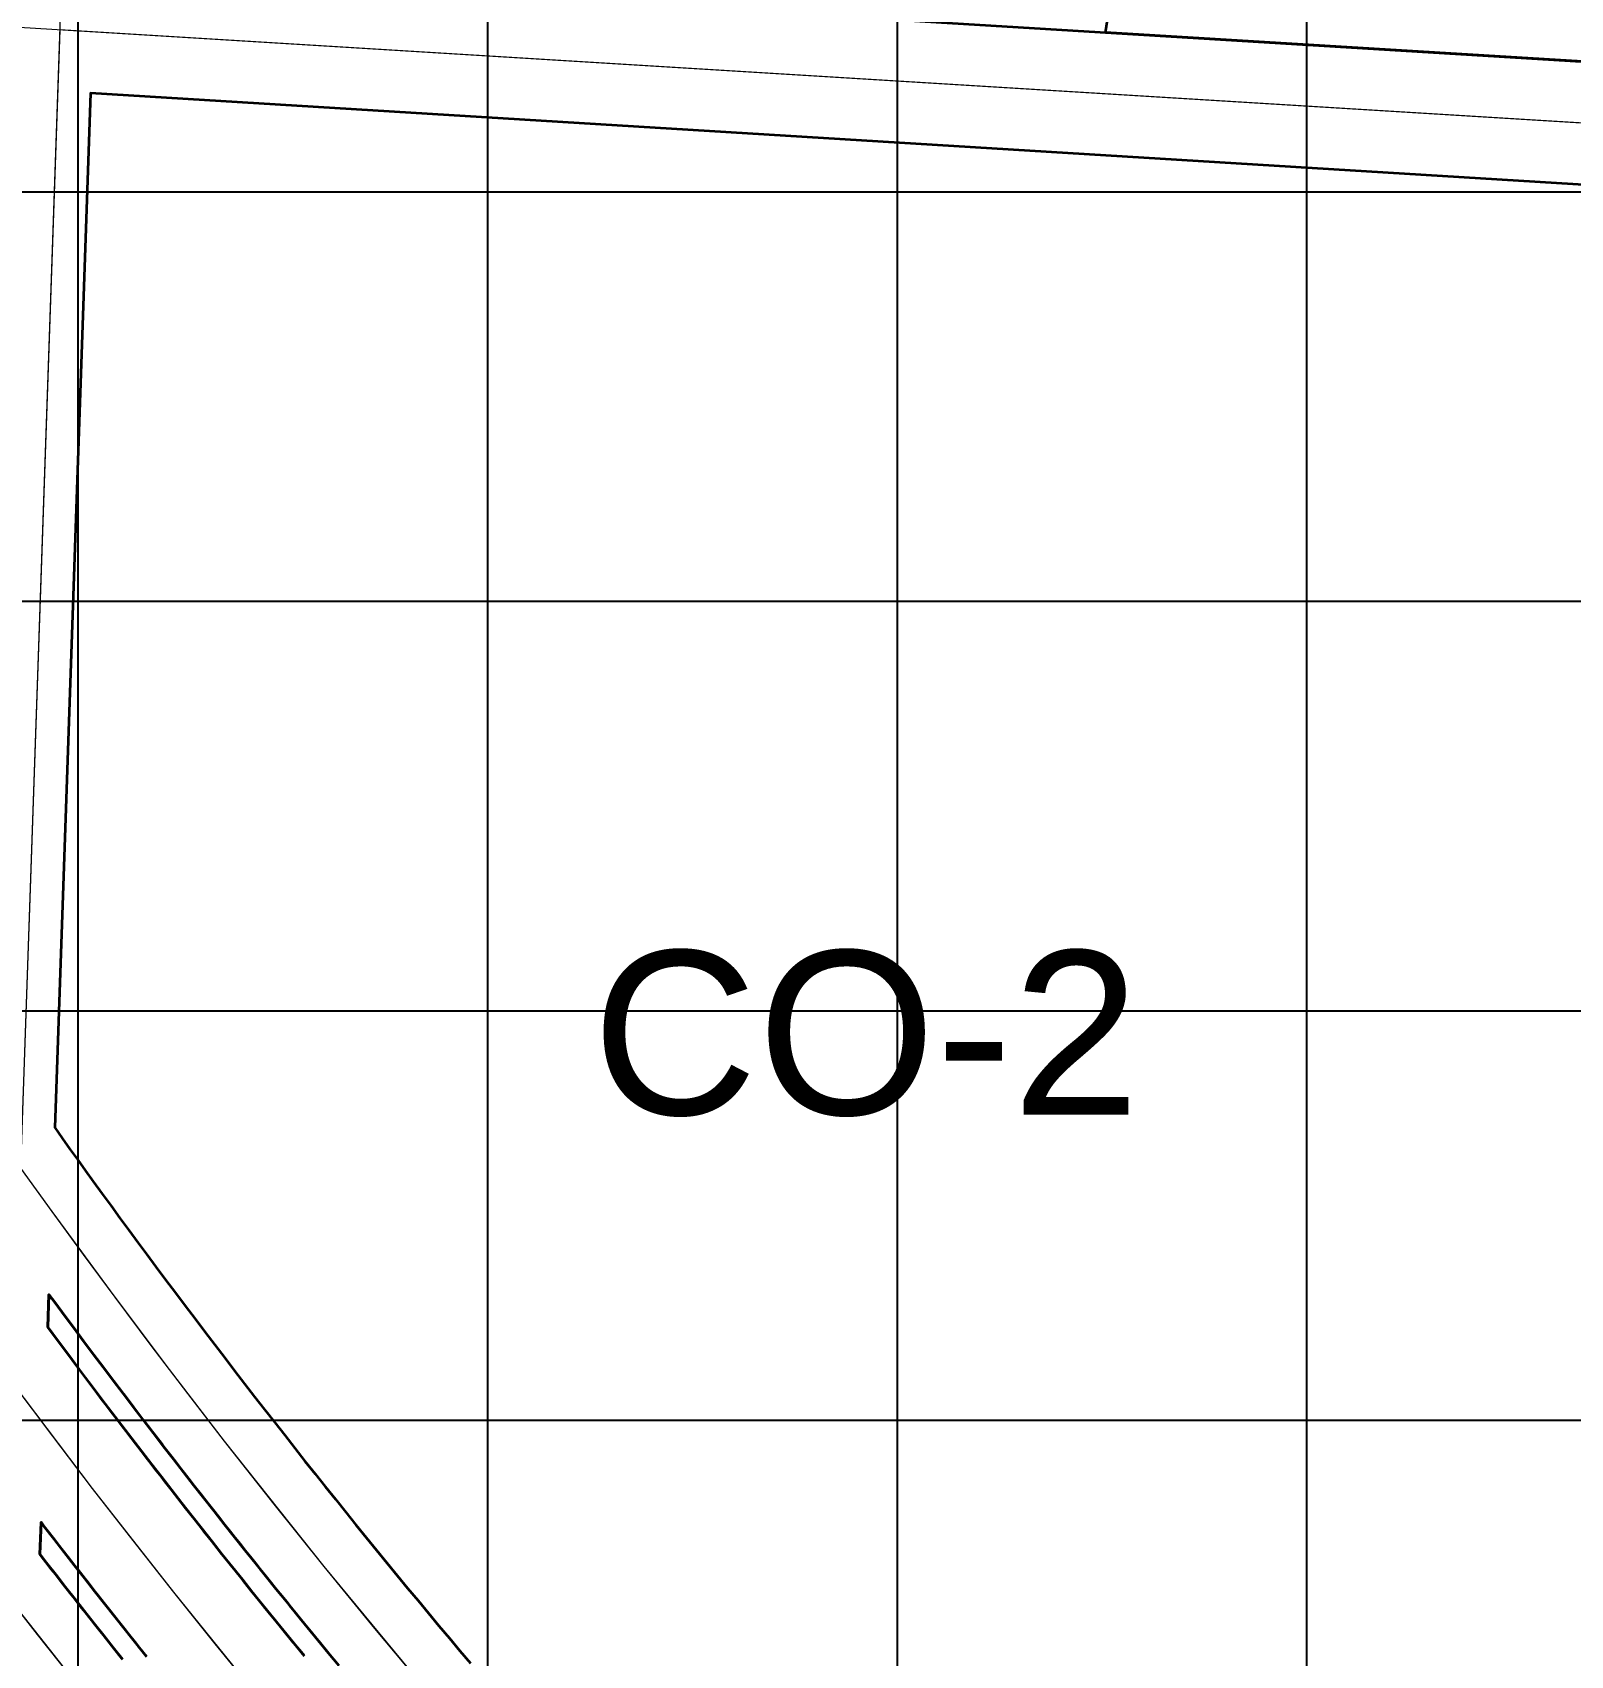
# Model space of a CAD drawing. Header units: millimetres. Extents: x 464536 to 476893, y 870501 to 881610.
# Drawn here: x 466988.8 to 467364.4, y 873642.5 to 874038.9 of the extents above; entities that cross this region are included whole.
import ezdxf
from ezdxf.enums import TextEntityAlignment as Align

# ---------------------------------------------------------------- set-up
doc = ezdxf.new("R2010")
doc.units = ezdxf.units.MM
for name, color, linetype, lineweight in [('Center_1', 7, 'Continuous', 5), ('Land Use Code', 7, 'Continuous', 35), ('Proposed Road Net work', 7, 'Continuous', 35), ('Recreational _ Environmental', 84, 'Continuous', 35), ('Services', 170, 'Continuous', 35)]:
    doc.layers.add(name, color=color, linetype=linetype, lineweight=lineweight)
doc.layers.add('Commerce_ Business _ Trade', color=10, linetype='Continuous')
doc.layers.add('Grid1', color=7, linetype='Continuous')
doc.styles.add('Arial', font='arial.ttf')

msp = doc.modelspace()

# ---------------------------------------------------------------- linework, layer by layer
at = {"layer": 'Center_1'}
for points in [[(467213.29, 876847.42), (467164.39, 876437.35), (467099.12, 875890.03), (467030.62, 875056.76), (466902.41, 871342.26), (466900.53, 871287.74), (466899.66, 871262.46)], [(468355.42, 873956.2), (468352.98, 873956.35), (465187.59, 874150.37)], [(467005.8, 873627.89), (466982.33, 873657.58), (466962.08, 873684.11), (466942.26, 873710.97), (466925.75, 873734.04), (466912.52, 873753.02), (466893.26, 873781.49), (466874.46, 873810.28), (466856.15, 873839.37), (466838.32, 873868.76), (466818.44, 873902.89), (466798.75, 873938.24), (466779.74, 873973.96), (466761.44, 874010.05), (466750.45, 874032.58), (466739.74, 874055.23)], [(467043.6, 873632.93), (467023.37, 873657.95), (467003.53, 873683.29), (466984.1, 873708.93), (466961.92, 873739.25), (466940.3, 873769.98), (466919.25, 873801.09), (466898.78, 873832.59), (466878.88, 873864.45), (466859.57, 873896.68), (466840.86, 873929.26), (466835.76, 873938.38), (466820.33, 873966.67), (466805.34, 873995.21), (466790.81, 874023.97), (466776.73, 874052.97)], [(466985.92, 873761.57), (466993.56, 873750.95), (467008.93, 873730), (467022.2, 873712.37), (467035.65, 873694.89), (467059.99, 873664.25), (467084.92, 873634.08)]]:
    msp.add_lwpolyline(points, dxfattribs=at)
for points in [[(466995.51, 874039.55, 0), (466985.92, 873761.57, 0)], [(467415.66, 874013.8, 0), (466995.51, 874039.55, 0)], [(466985.92, 873761.57, 0), (466993.56, 873750.95, 0), (467001.21, 873740.45, 0), (467008.93, 873730, 0), (467017.75, 873718.23, 0), (467026.66, 873706.53, 0), (467035.65, 873694.89, 0), (467047.75, 873679.51, 0), (467059.99, 873664.25, 0), (467072.38, 873649.11, 0), (467084.92, 873634.08, 0), (467097.6, 873619.18, 0), (467110.43, 873604.41, 0), (467123.4, 873589.76, 0), (467136.51, 873575.23, 0), (467137.22, 873574.45, 0), (467141.44, 873569.84, 0), (467141.46, 873569.83, 0), (467149.44, 873561.19, 0), (467152.09, 873558.33, 0), (467162.76, 873546.99, 0), (467173.52, 873535.72, 0), (467184.36, 873524.54, 0), (467194.85, 873513.87, 0)], [(467146.6, 873516.83, 0), (467135.16, 873528.88, 0), (467123.81, 873541.02, 0), (467112.57, 873553.26, 0), (467101.42, 873565.58, 0), (467090.38, 873578, 0), (467079.43, 873590.5, 0), (467068.59, 873603.09, 0), (467064.22, 873608.23, 0), (467053.86, 873620.54, 0), (467043.6, 873632.93, 0), (467033.44, 873645.4, 0), (467023.37, 873657.95, 0), (467013.4, 873670.58, 0), (467003.53, 873683.29, 0), (466993.77, 873696.07, 0), (466984.1, 873708.93, 0)], [(467099.23, 873519.73, 0), (467090.38, 873529.36, 0), (467081.59, 873539.04, 0), (467072.85, 873548.77, 0), (467064.18, 873558.56, 0), (467055.58, 873568.41, 0), (467047.13, 873578.19, 0), (467038.74, 873588.03, 0), (467030.41, 873597.92, 0), (467022.15, 873607.86, 0), (467013.94, 873617.85, 0), (467005.8, 873627.89, 0), (466997.92, 873637.74, 0), (466990.09, 873647.64, 0), (466982.33, 873657.58, 0)]]:
    msp.add_polyline3d(points, dxfattribs=at)
at = {"layer": 'Commerce_ Business _ Trade'}
msp.add_lwpolyline([(467095.76, 873640.62), (467093.19, 873643.67), (467090.63, 873646.72), (467088.07, 873649.78), (467085.52, 873652.85), (467082.97, 873655.92), (467080.43, 873658.99), (467077.9, 873662.07), (467075.37, 873665.16), (467072.85, 873668.25), (467070.33, 873671.34), (467067.82, 873674.45), (467065.32, 873677.55), (467062.82, 873680.66), (467060.33, 873683.78), (467057.84, 873686.9), (467055.37, 873690.02), (467052.89, 873693.15), (467050.43, 873696.29), (467047.97, 873699.43), (467045.51, 873702.57), (467043.07, 873705.72), (467040.63, 873708.87), (467038.2, 873712.03), (467035.77, 873715.19), (467033.35, 873718.36), (467030.94, 873721.53), (467028.53, 873724.71), (467026.13, 873727.89), (467023.73, 873731.07), (467021.34, 873734.26), (467018.96, 873737.46), (467016.76, 873740.42), (467014.57, 873743.39), (467012.38, 873746.36), (467010.2, 873749.33), (467008.02, 873752.31), (467005.85, 873755.29), (467003.68, 873758.28), (467001.78, 873760.91), (466999.88, 873763.55), (466997.98, 873766.19), (466996.09, 873768.83), (466994.26, 873771.4), (467002.98, 874024.07), (467394.25, 874000.09, -0.418506)], format="xyb", dxfattribs=at)
at = {"layer": 'Grid1'}
for p, q in [((467000, 870600), (467000, 881600)), ((467100, 870600), (467100, 881600)), ((467200, 870600), (467200, 881600)), ((467300, 870600), (467300, 881600)), ((464700, 874000), (472600, 874000)), ((464700, 873900), (472600, 873900)), ((464700, 873800), (472600, 873800)), ((464700, 873700), (472600, 873700))]:
    msp.add_line(p, q, dxfattribs=at)
at = {"layer": 'Proposed Road Net work'}
msp.add_polyline3d([(467463.02, 874801.82, 0), (467357.38, 874818.01, 0), (467032.11, 874867.86, 0), (467004.02, 874054.06, 0), (467404.32, 874029.52, 0)], close=True, dxfattribs=at)
msp.add_polyline3d([(467463.02, 874801.82, 0), (467357.38, 874818.01, 0), (467032.11, 874867.86, 0), (467004.02, 874054.06, 0), (467404.32, 874029.52, 0)], close=True, dxfattribs=at)
for points in [[(467402.05, 873999.61, 0), (467002.98, 874024.07, 0), (466994.26, 873771.5, 0), (466996.09, 873768.83, 0), (466997.98, 873766.19, 0), (466999.88, 873763.55, 0), (467001.78, 873760.91, 0), (467003.68, 873758.28, 0), (467005.85, 873755.29, 0), (467008.02, 873752.31, 0), (467010.2, 873749.33, 0), (467012.38, 873746.36, 0), (467014.57, 873743.39, 0), (467016.76, 873740.42, 0), (467018.96, 873737.46, 0), (467021.34, 873734.26, 0), (467023.73, 873731.07, 0), (467026.13, 873727.89, 0), (467028.53, 873724.71, 0), (467030.94, 873721.53, 0), (467033.35, 873718.36, 0), (467035.77, 873715.19, 0), (467038.2, 873712.03, 0), (467040.63, 873708.87, 0), (467043.07, 873705.72, 0), (467045.51, 873702.57, 0), (467047.97, 873699.43, 0), (467050.43, 873696.29, 0), (467052.89, 873693.15, 0), (467055.37, 873690.02, 0), (467057.84, 873686.9, 0), (467060.33, 873683.78, 0), (467062.82, 873680.66, 0), (467065.32, 873677.55, 0), (467067.82, 873674.45, 0), (467070.33, 873671.34, 0), (467072.85, 873668.25, 0), (467075.37, 873665.16, 0), (467077.9, 873662.07, 0), (467080.43, 873658.99, 0), (467082.97, 873655.92, 0), (467085.52, 873652.85, 0), (467088.07, 873649.78, 0), (467090.63, 873646.72, 0), (467093.19, 873643.67, 0), (467095.76, 873640.62, 0)], [(467402.05, 873999.61, 0), (467002.98, 874024.07, 0), (466994.26, 873771.5, 0), (466996.09, 873768.83, 0), (466997.98, 873766.19, 0), (466999.88, 873763.55, 0), (467001.78, 873760.91, 0), (467003.68, 873758.28, 0), (467005.85, 873755.29, 0), (467008.02, 873752.31, 0), (467010.2, 873749.33, 0), (467012.38, 873746.36, 0), (467014.57, 873743.39, 0), (467016.76, 873740.42, 0), (467018.96, 873737.46, 0), (467021.34, 873734.26, 0), (467023.73, 873731.07, 0), (467026.13, 873727.89, 0), (467028.53, 873724.71, 0), (467030.94, 873721.53, 0), (467033.35, 873718.36, 0), (467035.77, 873715.19, 0), (467038.2, 873712.03, 0), (467040.63, 873708.87, 0), (467043.07, 873705.72, 0), (467045.51, 873702.57, 0), (467047.97, 873699.43, 0), (467050.43, 873696.29, 0), (467052.89, 873693.15, 0), (467055.37, 873690.02, 0), (467057.84, 873686.9, 0), (467060.33, 873683.78, 0), (467062.82, 873680.66, 0), (467065.32, 873677.55, 0), (467067.82, 873674.45, 0), (467070.33, 873671.34, 0), (467072.85, 873668.25, 0), (467075.37, 873665.16, 0), (467077.9, 873662.07, 0), (467080.43, 873658.99, 0), (467082.97, 873655.92, 0), (467085.52, 873652.85, 0), (467088.07, 873649.78, 0), (467090.63, 873646.72, 0), (467093.19, 873643.67, 0), (467095.76, 873640.62, 0)], [(467063.71, 873639.98, 0), (467061.14, 873643.09, 0), (467058.57, 873646.21, 0), (467056.01, 873649.33, 0), (467053.46, 873652.46, 0), (467050.91, 873655.6, 0), (467048.37, 873658.74, 0), (467045.84, 873661.88, 0), (467043.31, 873665.03, 0), (467040.79, 873668.18, 0), (467038.27, 873671.34, 0), (467035.76, 873674.51, 0), (467033.26, 873677.68, 0), (467030.76, 873680.85, 0), (467028.27, 873684.03, 0), (467025.79, 873687.22, 0), (467023.31, 873690.4, 0), (467020.84, 873693.59, 0), (467018.38, 873696.79, 0), (467015.92, 873699.99, 0), (467013.47, 873703.2, 0), (467011.03, 873706.41, 0), (467008.59, 873709.62, 0), (467006.16, 873712.84, 0), (467003.74, 873716.07, 0), (467001.32, 873719.3, 0), (466998.91, 873722.53, 0), (466996.68, 873725.53, 0), (466994.46, 873728.54, 0), (466992.86, 873730.71, 0), (466992.58, 873722.67, 0), (466993.73, 873721.12, 0), (466996.13, 873717.9, 0), (466998.52, 873714.7, 0), (467000.91, 873711.5, 0), (467003.31, 873708.31, 0), (467005.72, 873705.13, 0), (467008.14, 873701.95, 0), (467010.56, 873698.78, 0), (467012.98, 873695.61, 0), (467015.42, 873692.44, 0), (467017.86, 873689.28, 0), (467020.3, 873686.12, 0), (467022.76, 873682.97, 0), (467025.21, 873679.83, 0), (467027.68, 873676.68, 0), (467030.15, 873673.55, 0), (467032.63, 873670.42, 0), (467035.11, 873667.29, 0), (467037.6, 873664.17, 0), (467040.09, 873661.05, 0), (467042.59, 873657.94, 0), (467045.1, 873654.83, 0), (467047.61, 873651.73, 0), (467050.13, 873648.63, 0), (467052.66, 873645.54, 0), (467055.19, 873642.45, 0)], [(467063.71, 873639.98, 0), (467061.14, 873643.09, 0), (467058.57, 873646.21, 0), (467056.01, 873649.33, 0), (467053.46, 873652.46, 0), (467050.91, 873655.6, 0), (467048.37, 873658.74, 0), (467045.84, 873661.88, 0), (467043.31, 873665.03, 0), (467040.79, 873668.18, 0), (467038.27, 873671.34, 0), (467035.76, 873674.51, 0), (467033.26, 873677.68, 0), (467030.76, 873680.85, 0), (467028.27, 873684.03, 0), (467025.79, 873687.22, 0), (467023.31, 873690.4, 0), (467020.84, 873693.59, 0), (467018.38, 873696.79, 0), (467015.92, 873699.99, 0), (467013.47, 873703.2, 0), (467011.03, 873706.41, 0), (467008.59, 873709.62, 0), (467006.16, 873712.84, 0), (467003.74, 873716.07, 0), (467001.32, 873719.3, 0), (466998.91, 873722.53, 0), (466996.68, 873725.53, 0), (466994.46, 873728.54, 0), (466992.86, 873730.71, 0), (466992.58, 873722.67, 0), (466993.73, 873721.12, 0), (466996.13, 873717.9, 0), (466998.52, 873714.7, 0), (467000.91, 873711.5, 0), (467003.31, 873708.31, 0), (467005.72, 873705.13, 0), (467008.14, 873701.95, 0), (467010.56, 873698.78, 0), (467012.98, 873695.61, 0), (467015.42, 873692.44, 0), (467017.86, 873689.28, 0), (467020.3, 873686.12, 0), (467022.76, 873682.97, 0), (467025.21, 873679.83, 0), (467027.68, 873676.68, 0), (467030.15, 873673.55, 0), (467032.63, 873670.42, 0), (467035.11, 873667.29, 0), (467037.6, 873664.17, 0), (467040.09, 873661.05, 0), (467042.59, 873657.94, 0), (467045.1, 873654.83, 0), (467047.61, 873651.73, 0), (467050.13, 873648.63, 0), (467052.66, 873645.54, 0), (467055.19, 873642.45, 0)], [(467016.69, 873642.28, 0), (467014.16, 873645.44, 0), (467011.63, 873648.61, 0), (467009.11, 873651.78, 0), (467006.6, 873654.96, 0), (467004.09, 873658.14, 0), (467001.59, 873661.33, 0), (466999.1, 873664.53, 0), (466996.61, 873667.72, 0), (466994.13, 873670.93, 0), (466991.65, 873674.13, 0), (466990.94, 873675.06, 0), (466990.67, 873667.23, 0), (466992.2, 873665.24, 0), (466994.51, 873662.28, 0), (466996.83, 873659.31, 0), (466999.15, 873656.35, 0), (467001.47, 873653.39, 0), (467003.8, 873650.44, 0), (467006.14, 873647.49, 0), (467008.48, 873644.54, 0), (467010.83, 873641.6, 0)], [(467016.69, 873642.28, 0), (467014.16, 873645.44, 0), (467011.63, 873648.61, 0), (467009.11, 873651.78, 0), (467006.6, 873654.96, 0), (467004.09, 873658.14, 0), (467001.59, 873661.33, 0), (466999.1, 873664.53, 0), (466996.61, 873667.72, 0), (466994.13, 873670.93, 0), (466991.65, 873674.13, 0), (466990.94, 873675.06, 0), (466990.67, 873667.23, 0), (466992.2, 873665.24, 0), (466994.51, 873662.28, 0), (466996.83, 873659.31, 0), (466999.15, 873656.35, 0), (467001.47, 873653.39, 0), (467003.8, 873650.44, 0), (467006.14, 873647.49, 0), (467008.48, 873644.54, 0), (467010.83, 873641.6, 0)]]:
    msp.add_polyline3d(points, dxfattribs=at)
at = {"layer": 'Recreational _ Environmental'}
for points in [[(467055.19, 873642.45), (467054.9, 873642.81), (467052.66, 873645.54), (467052.5, 873645.73), (467050.13, 873648.63), (467050.12, 873648.65), (467047.74, 873651.58), (467047.61, 873651.73), (467045.36, 873654.51), (467045.1, 873654.83), (467042.92, 873657.54), (467042.59, 873657.94), (467040.48, 873660.57), (467040.09, 873661.05), (467038.05, 873663.61), (467037.6, 873664.17), (467035.62, 873666.65), (467035.11, 873667.29), (467033.2, 873669.69), (467032.63, 873670.42), (467030.79, 873672.74), (467030.15, 873673.55), (467028.38, 873675.8), (467027.68, 873676.68), (467025.98, 873678.85), (467025.21, 873679.83), (467023.58, 873681.92), (467022.76, 873682.97), (467021.19, 873684.99), (467020.3, 873686.12), (467018.8, 873688.06), (467017.86, 873689.28), (467016.42, 873691.14), (467015.42, 873692.44), (467014.05, 873694.22), (467012.98, 873695.61), (467011.68, 873697.3), (467010.56, 873698.78), (467009.32, 873700.4), (467008.14, 873701.95), (467006.97, 873703.49), (467005.72, 873705.13), (467004.61, 873706.6), (466992.58, 873722.74), (466992.86, 873730.71), (466994.46, 873728.54), (466996.68, 873725.53), (466998.91, 873722.53), (467001.32, 873719.3), (467003.74, 873716.07), (467006.16, 873712.84), (467008.59, 873709.62), (467008.61, 873709.6), (467010.95, 873706.51), (467011.03, 873706.41), (467013.3, 873703.43), (467013.47, 873703.2), (467015.65, 873700.34), (467015.92, 873699.99), (467018.02, 873697.26), (467018.38, 873696.79), (467020.38, 873694.19), (467020.84, 873693.59), (467022.76, 873691.12), (467023.31, 873690.4), (467025.13, 873688.06), (467025.79, 873687.22), (467027.52, 873685), (467028.27, 873684.03), (467029.91, 873681.94), (467030.76, 873680.85), (467032.31, 873678.89), (467033.26, 873677.68), (467034.71, 873675.84), (467035.76, 873674.51), (467037.12, 873672.8), (467038.27, 873671.34), (467039.53, 873669.76), (467040.79, 873668.18), (467041.95, 873666.73), (467043.31, 873665.03), (467044.38, 873663.7), (467045.84, 873661.88), (467046.81, 873660.68), (467048.37, 873658.74), (467049.25, 873657.66), (467050.91, 873655.6), (467051.62, 873654.73), (467053.46, 873652.46), (467053.99, 873651.81), (467056.01, 873649.33), (467056.37, 873648.89), (467058.57, 873646.21), (467058.76, 873645.98), (467061.14, 873643.09), (467061.15, 873643.08), (467063.55, 873640.17)], [(467010.69, 873641.77), (467008.48, 873644.54), (467008.22, 873644.87), (467006.14, 873647.49), (467005.76, 873647.97), (467003.8, 873650.44), (467003.3, 873651.08), (467001.47, 873653.39), (467000.84, 873654.19), (466999.15, 873656.35), (466998.39, 873657.31), (466996.83, 873659.31), (466995.95, 873660.43), (466994.51, 873662.28), (466993.51, 873663.56), (466992.2, 873665.24), (466991.08, 873666.69), (466990.67, 873667.23), (466990.94, 873675.06), (466991.65, 873674.13), (466992.62, 873672.88), (466994.13, 873670.93), (466995.04, 873669.75), (466996.61, 873667.72), (466997.46, 873666.63), (466999.1, 873664.53), (466999.89, 873663.51), (467001.59, 873661.33), (467002.33, 873660.39), (467004.09, 873658.14), (467004.77, 873657.28), (467006.6, 873654.96), (467007.22, 873654.18), (467009.11, 873651.78), (467009.67, 873651.08), (467011.63, 873648.61), (467012.13, 873647.98), (467014.16, 873645.44), (467014.6, 873644.89), (467016.69, 873642.28)]]:
    msp.add_lwpolyline(points, dxfattribs=at)
at = {"layer": 'Services'}
msp.add_lwpolyline([(467396.75, 874029.99), (467250.82, 874038.93), (467254.93, 874064.91), (467228.07, 874074.43), (467209.47, 874081.5), (467210.23, 874091.52), (467220.98, 874232.99), (467229.2, 874341.17), (467427.09, 874329.04), (467425.8, 874312.08), (467418.32, 874213.68), (467408.11, 874079.39), (467404.9, 874037.09, -0.409931)], format="xyb", close=True, dxfattribs=at)

# ---------------------------------------------------------------- texts
at = {"layer": 'Land Use Code', "color": 7, "true_color": 0xffffff, "style": 'Arial'}
msp.add_text('CO-2', height=40.076, dxfattribs=at).set_placement((467192.31, 873762.56), align=Align.BOTTOM_CENTER)

doc.saveas('drawing.dxf')
